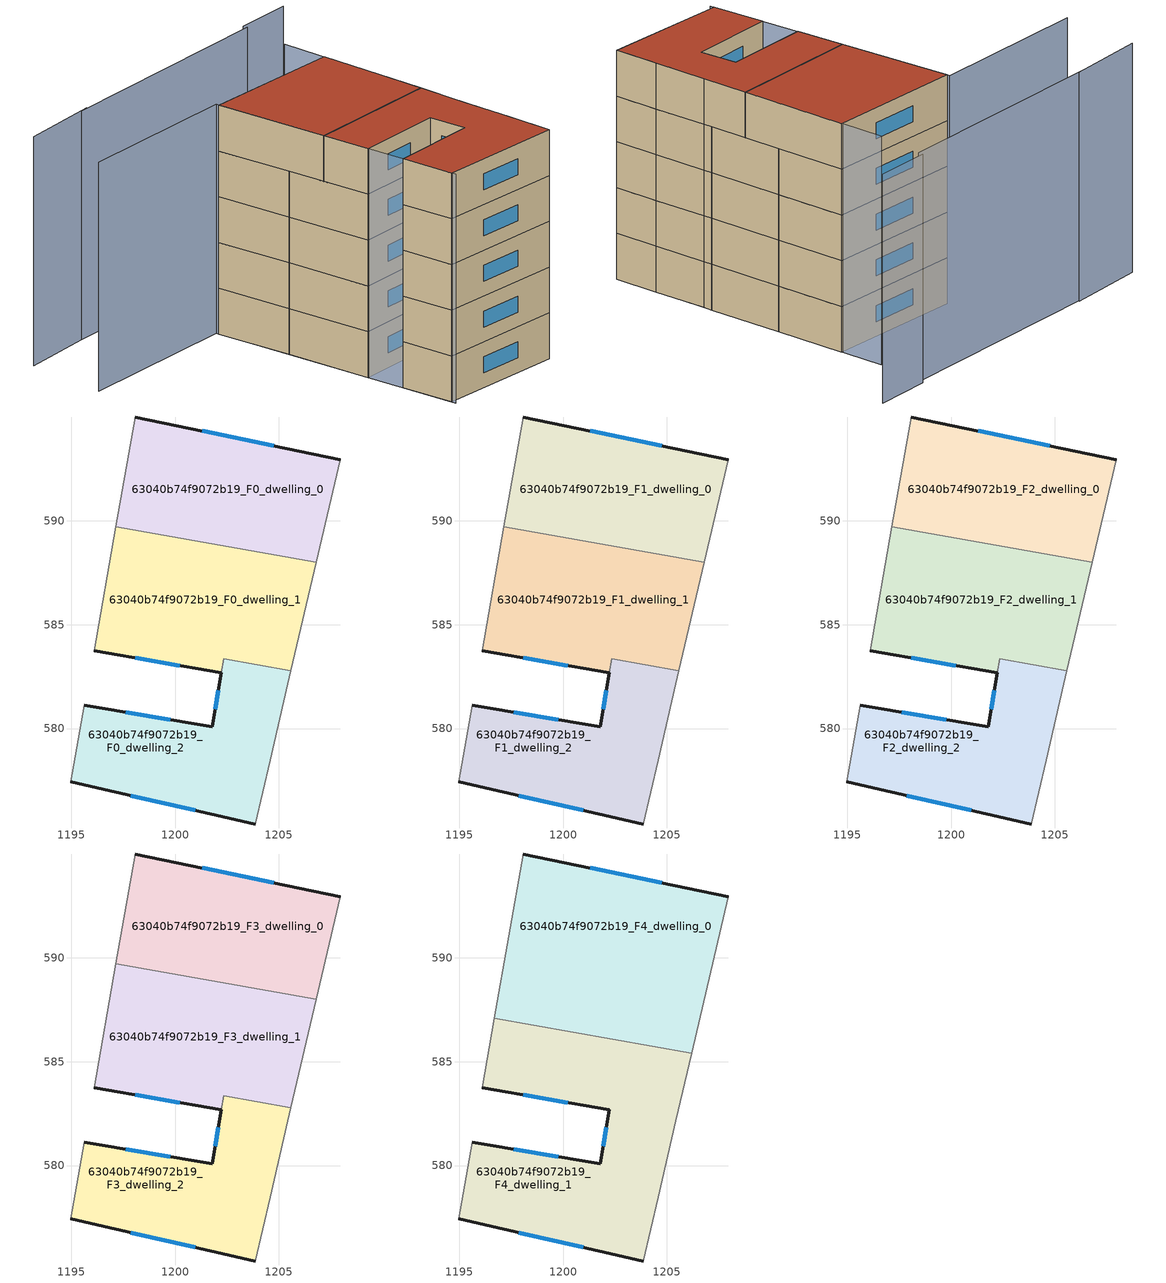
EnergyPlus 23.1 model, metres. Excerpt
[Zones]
63040b74f9072b19_F0_dwelling_0
 floor ground (EU_floor_Construction): 1207.95,592.93 1206.8,588.01 1197.15,589.71 1198.09,595 z0
 wall outside (EU_wall_Construction): 1207.95,592.93 1198.09,595 z0:3
 wall adiabatic (EU_wall_Construction): 1198.09,595 1197.15,589.71 / 1206.8,588.01 1207.95,592.93 z0:3
 wall to 63040b74f9072b19_F0_dwelling_1 (EU_wall_Construction): 1197.15,589.71 1206.8,588.01 z0:3
 window (EU_Window_Construction): 1204.74,593.6 1201.29,594.33 z0.98:2.02
63040b74f9072b19_F0_dwelling_1
 floor ground (EU_floor_Construction): 1206.8,588.01 1205.57,582.78 1202.34,583.35 1202.23,582.68 1196.1,583.75 1197.15,589.71 z0
 wall outside (EU_wall_Construction): 1196.1,583.75 1202.23,582.68 z0:3
 wall adiabatic (EU_wall_Construction): 1197.15,589.71 1196.1,583.75 / 1205.57,582.78 1206.8,588.01 z0:3
 wall to 63040b74f9072b19_F0_dwelling_2 (EU_wall_Construction): 1202.23,582.68 1202.34,583.35 / 1202.35,583.35 1205.57,582.78 z0:3
 window (EU_Window_Construction): 1198.09,583.4 1200.23,583.03 z0.98:2.02
63040b74f9072b19_F0_dwelling_2
 floor ground (EU_floor_Construction): 1205.57,582.78 1205.43,582.16 1204.58,578.49 1203.86,575.41 1194.98,577.43 1195.63,581.12 1201.78,580.09 1202.34,583.35 z0
 wall outside (EU_wall_Construction): 1194.98,577.43 1203.86,575.41 / 1202.23,582.68 1201.78,580.09 1195.63,581.12 z0:3
 wall adiabatic (EU_wall_Construction): 1195.63,581.12 1194.98,577.43 / 1203.86,575.41 1204.58,578.49 1205.43,582.16 1205.57,582.78 z0:3
 window (EU_Window_Construction): 1197.87,576.77 1200.97,576.07 / 1199.78,580.43 1197.63,580.78 / 1202.08,581.84 1201.92,580.94 z0.98:2.02
63040b74f9072b19_F1_dwelling_0
 floor to 63040b74f9072b19_F0_dwelling_0 (EU_floor_Construction): 1207.95,592.93 1206.8,588.01 1197.15,589.71 1198.09,595 z3
 wall outside (EU_wall_Construction): 1207.95,592.93 1198.09,595 z3:6
 wall adiabatic (EU_wall_Construction): 1198.09,595 1197.15,589.71 / 1206.8,588.01 1207.95,592.93 z3:6
 wall to 63040b74f9072b19_F1_dwelling_1 (EU_wall_Construction): 1197.15,589.71 1206.8,588.01 z3:6
 window (EU_Window_Construction): 1204.74,593.6 1201.29,594.33 z3.98:5.02
63040b74f9072b19_F1_dwelling_1
 floor to 63040b74f9072b19_F0_dwelling_1 (EU_floor_Construction): 1206.8,588.01 1205.57,582.78 1202.34,583.35 1202.23,582.68 1196.1,583.75 1197.15,589.71 z3
 wall outside (EU_wall_Construction): 1196.1,583.75 1202.23,582.68 z3:6
 wall adiabatic (EU_wall_Construction): 1197.15,589.71 1196.1,583.75 / 1205.57,582.78 1206.8,588.01 z3:6
 wall to 63040b74f9072b19_F1_dwelling_2 (EU_wall_Construction): 1202.23,582.68 1202.34,583.35 / 1202.35,583.35 1205.57,582.78 z3:6
 window (EU_Window_Construction): 1198.09,583.4 1200.23,583.03 z3.98:5.02
63040b74f9072b19_F1_dwelling_2
 floor to 63040b74f9072b19_F0_dwelling_2 (EU_floor_Construction): 1205.57,582.78 1205.43,582.16 1204.58,578.49 1203.86,575.41 1194.98,577.43 1195.63,581.12 1201.78,580.09 1202.34,583.35 z3
 wall outside (EU_wall_Construction): 1194.98,577.43 1203.86,575.41 / 1202.23,582.68 1201.78,580.09 1195.63,581.12 z3:6
 wall adiabatic (EU_wall_Construction): 1195.63,581.12 1194.98,577.43 / 1203.86,575.41 1204.58,578.49 1205.43,582.16 1205.57,582.78 z3:6
 window (EU_Window_Construction): 1197.87,576.77 1200.97,576.07 / 1199.78,580.43 1197.63,580.78 / 1202.08,581.84 1201.92,580.94 z3.98:5.02
63040b74f9072b19_F2_dwelling_0
 floor to 63040b74f9072b19_F1_dwelling_0 (EU_floor_Construction): 1207.95,592.93 1206.8,588.01 1197.15,589.71 1198.09,595 z6
 wall outside (EU_wall_Construction): 1207.95,592.93 1198.09,595 z6:9
 wall adiabatic (EU_wall_Construction): 1198.09,595 1197.15,589.71 / 1206.8,588.01 1207.95,592.93 z6:9
 wall to 63040b74f9072b19_F2_dwelling_1 (EU_wall_Construction): 1197.15,589.71 1206.8,588.01 z6:9
 window (EU_Window_Construction): 1204.74,593.6 1201.29,594.33 z6.98:8.02
63040b74f9072b19_F2_dwelling_1
 floor to 63040b74f9072b19_F1_dwelling_1 (EU_floor_Construction): 1206.8,588.01 1205.57,582.78 1202.34,583.35 1202.23,582.68 1196.1,583.75 1197.15,589.71 z6
 wall outside (EU_wall_Construction): 1196.1,583.75 1202.23,582.68 z6:9
 wall adiabatic (EU_wall_Construction): 1197.15,589.71 1196.1,583.75 / 1205.57,582.78 1206.8,588.01 z6:9
 wall to 63040b74f9072b19_F2_dwelling_2 (EU_wall_Construction): 1202.23,582.68 1202.34,583.35 / 1202.35,583.35 1205.57,582.78 z6:9
 window (EU_Window_Construction): 1198.09,583.4 1200.23,583.03 z6.98:8.02
63040b74f9072b19_F2_dwelling_2
 floor to 63040b74f9072b19_F1_dwelling_2 (EU_floor_Construction): 1205.57,582.78 1205.43,582.16 1204.58,578.49 1203.86,575.41 1194.98,577.43 1195.63,581.12 1201.78,580.09 1202.34,583.35 z6
 wall outside (EU_wall_Construction): 1194.98,577.43 1203.86,575.41 / 1202.23,582.68 1201.78,580.09 1195.63,581.12 z6:9
 wall adiabatic (EU_wall_Construction): 1195.63,581.12 1194.98,577.43 / 1203.86,575.41 1204.58,578.49 1205.43,582.16 1205.57,582.78 z6:9
 window (EU_Window_Construction): 1197.87,576.77 1200.97,576.07 / 1199.78,580.43 1197.63,580.78 / 1202.08,581.84 1201.92,580.94 z6.98:8.02
63040b74f9072b19_F3_dwelling_0
 floor to 63040b74f9072b19_F2_dwelling_0 (EU_floor_Construction): 1207.95,592.93 1206.8,588.01 1197.15,589.71 1198.09,595 z9
 wall outside (EU_wall_Construction): 1207.95,592.93 1198.09,595 z9:12
 wall adiabatic (EU_wall_Construction): 1198.09,595 1197.15,589.71 / 1206.8,588.01 1207.95,592.93 z9:12
 wall to 63040b74f9072b19_F3_dwelling_1 (EU_wall_Construction): 1197.15,589.71 1206.8,588.01 z9:12
 window (EU_Window_Construction): 1204.74,593.6 1201.29,594.33 z9.98:11.02
63040b74f9072b19_F3_dwelling_1
 floor to 63040b74f9072b19_F2_dwelling_1 (EU_floor_Construction): 1206.8,588.01 1205.57,582.78 1202.34,583.35 1202.23,582.68 1196.1,583.75 1197.15,589.71 z9
 wall outside (EU_wall_Construction): 1196.1,583.75 1202.23,582.68 z9:12
 wall adiabatic (EU_wall_Construction): 1197.15,589.71 1196.1,583.75 / 1205.57,582.78 1206.8,588.01 z9:12
 wall to 63040b74f9072b19_F3_dwelling_2 (EU_wall_Construction): 1202.23,582.68 1202.34,583.35 / 1202.35,583.35 1205.57,582.78 z9:12
 window (EU_Window_Construction): 1198.09,583.4 1200.23,583.03 z9.98:11.02
63040b74f9072b19_F3_dwelling_2
 floor to 63040b74f9072b19_F2_dwelling_2 (EU_floor_Construction): 1205.57,582.78 1205.43,582.16 1204.58,578.49 1203.86,575.41 1194.98,577.43 1195.63,581.12 1201.78,580.09 1202.34,583.35 z9
 wall outside (EU_wall_Construction): 1194.98,577.43 1203.86,575.41 / 1202.23,582.68 1201.78,580.09 1195.63,581.12 z9:12
 wall adiabatic (EU_wall_Construction): 1195.63,581.12 1194.98,577.43 / 1203.86,575.41 1204.58,578.49 1205.43,582.16 1205.57,582.78 z9:12
 window (EU_Window_Construction): 1197.87,576.77 1200.97,576.07 / 1199.78,580.43 1197.63,580.78 / 1202.08,581.84 1201.92,580.94 z9.98:11.02
63040b74f9072b19_F4_dwelling_0
 floor to 63040b74f9072b19_F3_dwelling_0 (EU_floor_Construction): 1207.95,592.93 1206.8,588.01 1197.15,589.71 1198.09,595 z12
 floor to 63040b74f9072b19_F3_dwelling_1 (EU_floor_Construction): 1206.8,588.01 1206.19,585.42 1196.69,587.09 1197.15,589.71 z12
 wall outside (EU_wall_Construction): 1207.95,592.93 1198.09,595 z12:15
 wall adiabatic (EU_wall_Construction): 1198.09,595 1196.69,587.09 / 1206.19,585.42 1207.95,592.93 z12:15
 wall to 63040b74f9072b19_F4_dwelling_1 (EU_wall_Construction): 1196.69,587.09 1206.19,585.42 z12:15
 window (EU_Window_Construction): 1204.74,593.6 1201.29,594.33 z12.98:14.02
 roof outside (EU_roof_Construction): 1206.19,585.42 1207.95,592.93 1198.09,595 1196.69,587.09 z15
63040b74f9072b19_F4_dwelling_1
 floor to 63040b74f9072b19_F3_dwelling_1 (EU_floor_Construction): 1206.19,585.42 1205.57,582.78 1202.34,583.35 1202.23,582.68 1196.1,583.75 1196.69,587.09 z12
 floor to 63040b74f9072b19_F3_dwelling_2 (EU_floor_Construction): 1205.57,582.78 1205.43,582.16 1204.58,578.49 1203.86,575.41 1194.98,577.43 1195.63,581.12 1201.78,580.09 1202.35,583.35 z12
 wall outside (EU_wall_Construction): 1194.98,577.43 1203.86,575.41 / 1196.1,583.75 1202.23,582.68 1201.78,580.09 1195.63,581.12 z12:15
 wall adiabatic (EU_wall_Construction): 1203.86,575.41 1204.58,578.49 1205.43,582.16 1206.19,585.42 / 1195.63,581.12 1194.98,577.43 / 1196.69,587.09 1196.1,583.75 z12:15
 window (EU_Window_Construction): 1197.87,576.77 1200.97,576.07 / 1199.78,580.43 1197.63,580.78 / 1202.08,581.84 1201.92,580.94 / 1198.09,583.4 1200.23,583.03 z12.98:14.02
 roof outside (EU_roof_Construction): 1203.86,575.41 1204.58,578.49 1205.43,582.16 1206.19,585.42 1196.69,587.09 1196.1,583.75 1202.23,582.68 1201.78,580.09 1195.63,581.12 1194.98,577.43 z15
shading: 1203.86,575.41 1208.62,595.98 / 1186.61,597.25 1198.13,595.21 / 1198.13,595.21 1194.93,577.15 / 1213.98,598.87 1210.01,599.53 / 1194.01,601.91 1188.41,602.62 / 1209.96,599.24 1193.41,601.99 z0:15
[Building]
EU S2 Campaign: North Axis=0; Terrain=City; Solar Distribution=FullExterior
[Site:Location]
Bologna: Latitude=44.5; Longitude=11.25; Time Zone=1; Elevation=37
[SizingPeriod:WeatherFileDays]
AnnualSizingPeriod: Begin Month=1; Begin Day of Month=1; End Month=12; End Day of Month=31; Day of Week for Start Day=Monday; Use Weather File Daylight Saving Period=No; Use Weather File Rain and Snow Indicators=No
[MATERIAL]
EU_InternalMass_Material: Roughness=MediumRough; Thickness=0.1; Conductivity=1; Density=1800; Specific Heat=900; Thermal Absorptance=0.9; Solar Absorptance=0.7; Visible Absorptance=0.7
[MATERIAL:NOMASS] Roughness=MediumRough; Thermal Absorptance=0.9; Solar Absorptance=0.7; Visible Absorptance=0.7
Name | Thermal Resistance
EU_wall_NoMass | 0.905828
EU_roof_NoMass | 0.37593
EU_floor_NoMass | 0.67114
[WINDOWMATERIAL:SIMPLEGLAZINGSYSTEM]
EU_Window_SimpleGlazing: UFactor=4.52486; Solar Heat Gain Coefficient=0.85; Visible Transmittance=0.85
[CONSTRUCTION]
EU_wall_Construction: EU_wall_NoMass
EU_roof_Construction: EU_roof_NoMass
EU_floor_Construction: EU_floor_NoMass
EU_Window_Construction: EU_Window_SimpleGlazing
EU_InternalMass_Construction: EU_InternalMass_Material
[ZONE] Type=1; Multiplier=1; Ceiling Height=autocalculate; Floor Area=autocalculate; Part of Total Floor Area=Yes
Name | Volume
63040b74f9072b19_F0_dwelling_0; 63040b74f9072b19_F1_dwelling_0; 63040b74f9072b19_F2_dwelling_0; 63040b74f9072b19_F3_dwelling_0 | 155.221
63040b74f9072b19_F4_dwelling_0 | 232.811
63040b74f9072b19_F0_dwelling_1 | 167.99
63040b74f9072b19_F1_dwelling_1; 63040b74f9072b19_F2_dwelling_1; 63040b74f9072b19_F3_dwelling_1 | 167.991
63040b74f9072b19_F4_dwelling_1 | 232.82
63040b74f9072b19_F0_dwelling_2; 63040b74f9072b19_F1_dwelling_2; 63040b74f9072b19_F2_dwelling_2; 63040b74f9072b19_F3_dwelling_2 | 142.435
[INTERNALMASS] Construction=EU_InternalMass_Construction
Name | Zone or ZoneList | Surface Area
63040b74f9072b19_F0_dwelling_0_EU_InternalMass | 63040b74f9072b19_F0_dwelling_0 | 51.7404
63040b74f9072b19_F0_dwelling_1_EU_InternalMass | 63040b74f9072b19_F0_dwelling_1 | 55.9965
63040b74f9072b19_F0_dwelling_2_EU_InternalMass | 63040b74f9072b19_F0_dwelling_2 | 47.4795
63040b74f9072b19_F1_dwelling_0_EU_InternalMass | 63040b74f9072b19_F1_dwelling_0 | 51.7404
63040b74f9072b19_F1_dwelling_1_EU_InternalMass | 63040b74f9072b19_F1_dwelling_1 | 55.9965
63040b74f9072b19_F1_dwelling_2_EU_InternalMass | 63040b74f9072b19_F1_dwelling_2 | 47.4795
63040b74f9072b19_F2_dwelling_0_EU_InternalMass | 63040b74f9072b19_F2_dwelling_0 | 51.7404
63040b74f9072b19_F2_dwelling_1_EU_InternalMass | 63040b74f9072b19_F2_dwelling_1 | 55.9965
63040b74f9072b19_F2_dwelling_2_EU_InternalMass | 63040b74f9072b19_F2_dwelling_2 | 47.4795
63040b74f9072b19_F3_dwelling_0_EU_InternalMass | 63040b74f9072b19_F3_dwelling_0 | 51.7404
63040b74f9072b19_F3_dwelling_1_EU_InternalMass | 63040b74f9072b19_F3_dwelling_1 | 55.9965
63040b74f9072b19_F3_dwelling_2_EU_InternalMass | 63040b74f9072b19_F3_dwelling_2 | 47.4795
63040b74f9072b19_F4_dwelling_0_EU_InternalMass | 63040b74f9072b19_F4_dwelling_0 | 77.6039
63040b74f9072b19_F4_dwelling_1_EU_InternalMass | 63040b74f9072b19_F4_dwelling_1 | 77.6068
[OTHEREQUIPMENT] Fuel Type=Electricity; Design Level Calculation Method=Watts/Area; Power per Zone Floor Area=1; Fraction Latent=0; Fraction Radiant=0; Fraction Lost=0; Carbon Dioxide Generation Rate=0; EndUse Subcategory=EU_Step8_InternalGains
Name | Zone or ZoneList or Space or SpaceList | Schedule
EU_Step8_InternalGain_63040b74f9072b19_F0_dwelling_0_f000 | 63040b74f9072b19_F0_dwelling_0 | EU_Step8_GainSchedule_63040b74f9072b19_F0_dwelling_0_f000
EU_Step8_InternalGain_63040b74f9072b19_F0_dwelling_1_f000 | 63040b74f9072b19_F0_dwelling_1 | EU_Step8_GainSchedule_63040b74f9072b19_F0_dwelling_1_f000
EU_Step8_InternalGain_63040b74f9072b19_F0_dwelling_2_f000 | 63040b74f9072b19_F0_dwelling_2 | EU_Step8_GainSchedule_63040b74f9072b19_F0_dwelling_2_f000
EU_Step8_InternalGain_63040b74f9072b19_F1_dwelling_0_f000 | 63040b74f9072b19_F1_dwelling_0 | EU_Step8_GainSchedule_63040b74f9072b19_F1_dwelling_0_f000
EU_Step8_InternalGain_63040b74f9072b19_F1_dwelling_1_f000 | 63040b74f9072b19_F1_dwelling_1 | EU_Step8_GainSchedule_63040b74f9072b19_F1_dwelling_1_f000
EU_Step8_InternalGain_63040b74f9072b19_F1_dwelling_2_f000 | 63040b74f9072b19_F1_dwelling_2 | EU_Step8_GainSchedule_63040b74f9072b19_F1_dwelling_2_f000
EU_Step8_InternalGain_63040b74f9072b19_F2_dwelling_0_f000 | 63040b74f9072b19_F2_dwelling_0 | EU_Step8_GainSchedule_63040b74f9072b19_F2_dwelling_0_f000
EU_Step8_InternalGain_63040b74f9072b19_F2_dwelling_1_f000 | 63040b74f9072b19_F2_dwelling_1 | EU_Step8_GainSchedule_63040b74f9072b19_F2_dwelling_1_f000
EU_Step8_InternalGain_63040b74f9072b19_F2_dwelling_2_f000 | 63040b74f9072b19_F2_dwelling_2 | EU_Step8_GainSchedule_63040b74f9072b19_F2_dwelling_2_f000
EU_Step8_InternalGain_63040b74f9072b19_F3_dwelling_0_f000 | 63040b74f9072b19_F3_dwelling_0 | EU_Step8_GainSchedule_63040b74f9072b19_F3_dwelling_0_f000
EU_Step8_InternalGain_63040b74f9072b19_F3_dwelling_1_f000 | 63040b74f9072b19_F3_dwelling_1 | EU_Step8_GainSchedule_63040b74f9072b19_F3_dwelling_1_f000
EU_Step8_InternalGain_63040b74f9072b19_F3_dwelling_2_f000 | 63040b74f9072b19_F3_dwelling_2 | EU_Step8_GainSchedule_63040b74f9072b19_F3_dwelling_2_f000
EU_Step8_InternalGain_63040b74f9072b19_F4_dwelling_0_f000 | 63040b74f9072b19_F4_dwelling_0 | EU_Step8_GainSchedule_63040b74f9072b19_F4_dwelling_0_f000
EU_Step8_InternalGain_63040b74f9072b19_F4_dwelling_1_f000 | 63040b74f9072b19_F4_dwelling_1 | EU_Step8_GainSchedule_63040b74f9072b19_F4_dwelling_1_f000
[ZONEVENTILATION:DESIGNFLOWRATE] Schedule=EU_AlwaysOn; Design Flow Rate Calculation Method=AirChanges/Hour; Air Changes per Hour=0.73129; Ventilation Type=Natural; Fan Pressure Rise=0; Fan Total Efficiency=1; Constant Term Coefficient=1; Temperature Term Coefficient=0; Velocity Term Coefficient=0; Velocity Squared Term Coefficient=0; Minimum Indoor Temperature=-100; Maximum Indoor Temperature=100; Delta Temperature=-100; Minimum Outdoor Temperature=-100; Maximum Outdoor Temperature=100; Maximum Wind Speed=40
Name | Zone or ZoneList or Space or SpaceList
EU_ConstantAir_63040b74f9072b19_F0_dwelling_0 | 63040b74f9072b19_F0_dwelling_0
EU_ConstantAir_63040b74f9072b19_F0_dwelling_1 | 63040b74f9072b19_F0_dwelling_1
EU_ConstantAir_63040b74f9072b19_F0_dwelling_2 | 63040b74f9072b19_F0_dwelling_2
EU_ConstantAir_63040b74f9072b19_F1_dwelling_0 | 63040b74f9072b19_F1_dwelling_0
EU_ConstantAir_63040b74f9072b19_F1_dwelling_1 | 63040b74f9072b19_F1_dwelling_1
EU_ConstantAir_63040b74f9072b19_F1_dwelling_2 | 63040b74f9072b19_F1_dwelling_2
EU_ConstantAir_63040b74f9072b19_F2_dwelling_0 | 63040b74f9072b19_F2_dwelling_0
EU_ConstantAir_63040b74f9072b19_F2_dwelling_1 | 63040b74f9072b19_F2_dwelling_1
EU_ConstantAir_63040b74f9072b19_F2_dwelling_2 | 63040b74f9072b19_F2_dwelling_2
EU_ConstantAir_63040b74f9072b19_F3_dwelling_0 | 63040b74f9072b19_F3_dwelling_0
EU_ConstantAir_63040b74f9072b19_F3_dwelling_1 | 63040b74f9072b19_F3_dwelling_1
EU_ConstantAir_63040b74f9072b19_F3_dwelling_2 | 63040b74f9072b19_F3_dwelling_2
EU_ConstantAir_63040b74f9072b19_F4_dwelling_0 | 63040b74f9072b19_F4_dwelling_0
EU_ConstantAir_63040b74f9072b19_F4_dwelling_1 | 63040b74f9072b19_F4_dwelling_1
[HVACTEMPLATE:THERMOSTAT] Constant Heating Setpoint=20; Constant Cooling Setpoint=50
EU_HeatOnly_63040b74f9072b19_F0_dwelling_0; EU_HeatOnly_63040b74f9072b19_F0_dwelling_1; EU_HeatOnly_63040b74f9072b19_F0_dwelling_2; EU_HeatOnly_63040b74f9072b19_F1_dwelling_0; EU_HeatOnly_63040b74f9072b19_F1_dwelling_1; EU_HeatOnly_63040b74f9072b19_F1_dwelling_2; EU_HeatOnly_63040b74f9072b19_F2_dwelling_0; EU_HeatOnly_63040b74f9072b19_F2_dwelling_1; EU_HeatOnly_63040b74f9072b19_F2_dwelling_2; EU_HeatOnly_63040b74f9072b19_F3_dwelling_0; EU_HeatOnly_63040b74f9072b19_F3_dwelling_1; EU_HeatOnly_63040b74f9072b19_F3_dwelling_2; EU_HeatOnly_63040b74f9072b19_F4_dwelling_0; EU_HeatOnly_63040b74f9072b19_F4_dwelling_1
[HVACTEMPLATE:ZONE:IDEALLOADSAIRSYSTEM] System Availability Schedule=EU_AlwaysOn; Maximum Heating Supply Air Temperature=50; Minimum Cooling Supply Air Temperature=13; Maximum Heating Supply Air Humidity Ratio=0.0156; Minimum Cooling Supply Air Humidity Ratio=0.0077; Heating Limit=NoLimit; Cooling Limit=NoLimit; Heating Availability Schedule=EU_AlwaysOn; Cooling Availability Schedule=EU_CoolingOff; Dehumidification Control Type=ConstantSensibleHeatRatio; Cooling Sensible Heat Ratio=0.7; Dehumidification Setpoint=60; Humidification Control Type=None; Humidification Setpoint=30; Outdoor Air Method=None; Outdoor Air Flow Rate per Person=0.00944; Outdoor Air Flow Rate per Zone Floor Area=0; Outdoor Air Flow Rate per Zone=0; Demand Controlled Ventilation Type=None; Outdoor Air Economizer Type=NoEconomizer; Heat Recovery Type=None; Sensible Heat Recovery Effectiveness=0.7; Latent Heat Recovery Effectiveness=0.65
Name | Template Thermostat
63040b74f9072b19_F0_dwelling_0 | EU_HeatOnly_63040b74f9072b19_F0_dwelling_0
63040b74f9072b19_F0_dwelling_1 | EU_HeatOnly_63040b74f9072b19_F0_dwelling_1
63040b74f9072b19_F0_dwelling_2 | EU_HeatOnly_63040b74f9072b19_F0_dwelling_2
63040b74f9072b19_F1_dwelling_0 | EU_HeatOnly_63040b74f9072b19_F1_dwelling_0
63040b74f9072b19_F1_dwelling_1 | EU_HeatOnly_63040b74f9072b19_F1_dwelling_1
63040b74f9072b19_F1_dwelling_2 | EU_HeatOnly_63040b74f9072b19_F1_dwelling_2
63040b74f9072b19_F2_dwelling_0 | EU_HeatOnly_63040b74f9072b19_F2_dwelling_0
63040b74f9072b19_F2_dwelling_1 | EU_HeatOnly_63040b74f9072b19_F2_dwelling_1
63040b74f9072b19_F2_dwelling_2 | EU_HeatOnly_63040b74f9072b19_F2_dwelling_2
63040b74f9072b19_F3_dwelling_0 | EU_HeatOnly_63040b74f9072b19_F3_dwelling_0
63040b74f9072b19_F3_dwelling_1 | EU_HeatOnly_63040b74f9072b19_F3_dwelling_1
63040b74f9072b19_F3_dwelling_2 | EU_HeatOnly_63040b74f9072b19_F3_dwelling_2
63040b74f9072b19_F4_dwelling_0 | EU_HeatOnly_63040b74f9072b19_F4_dwelling_0
63040b74f9072b19_F4_dwelling_1 | EU_HeatOnly_63040b74f9072b19_F4_dwelling_1
[SIZING:ZONE] Zone Cooling Design Supply Air Temperature Input Method=SupplyAirTemperature; Zone Cooling Design Supply Air Temperature=13; Zone Heating Design Supply Air Temperature Input Method=SupplyAirTemperature; Zone Heating Design Supply Air Temperature=50; Zone Cooling Design Supply Air Humidity Ratio=0.008; Zone Heating Design Supply Air Humidity Ratio=0.008; Cooling Design Air Flow Method=DesignDay; Cooling Design Air Flow Rate=0; Cooling Minimum Air Flow per Zone Floor Area=0.000762; Cooling Minimum Air Flow=0; Cooling Minimum Air Flow Fraction=0.2; Heating Design Air Flow Method=DesignDay; Heating Design Air Flow Rate=0; Heating Maximum Air Flow per Zone Floor Area=0.002032; Heating Maximum Air Flow=0.141576; Heating Maximum Air Flow Fraction=0.3; Account for Dedicated Outdoor Air System=No; Dedicated Outdoor Air System Control Strategy=NeutralSupplyAir; Dedicated Outdoor Air Low Setpoint Temperature for Design=autosize; Dedicated Outdoor Air High Setpoint Temperature for Design=autosize; Zone Load Sizing Method=Sensible Load Only No Latent Load; Zone Latent Cooling Design Supply Air Humidity Ratio Input Method=HumidityRatioDifference; Zone Cooling Design Supply Air Humidity Ratio Difference=0.005; Zone Latent Heating Design Supply Air Humidity Ratio Input Method=HumidityRatioDifference; Zone Humidification Design Supply Air Humidity Ratio Difference=0.005
63040b74f9072b19_F0_dwelling_0; 63040b74f9072b19_F0_dwelling_1; 63040b74f9072b19_F0_dwelling_2; 63040b74f9072b19_F1_dwelling_0; 63040b74f9072b19_F1_dwelling_1; 63040b74f9072b19_F1_dwelling_2; 63040b74f9072b19_F2_dwelling_0; 63040b74f9072b19_F2_dwelling_1; 63040b74f9072b19_F2_dwelling_2; 63040b74f9072b19_F3_dwelling_0; 63040b74f9072b19_F3_dwelling_1; 63040b74f9072b19_F3_dwelling_2; 63040b74f9072b19_F4_dwelling_0; 63040b74f9072b19_F4_dwelling_1
[SCHEDULE:CONSTANT]
Name | Hourly Value
EU_AlwaysOn | 1
EU_CoolingOff | 0
[SCHEDULE:FILE] Column Number=1; Rows to Skip at Top=0; Number of Hours of Data=8760; Column Separator=Comma; Interpolate to Timestep=No; Minutes per Item=60; Adjust Schedule for Daylight Savings=Yes
Name | File
EU_Step8_GainSchedule_63040b74f9072b19_F0_dwelling_0_f000 | ../../schedules/63040b74f9072b19/63040b74f9072b19_F0_dwelling_0_f000_gain.csv
EU_Step8_GainSchedule_63040b74f9072b19_F0_dwelling_1_f000 | ../../schedules/63040b74f9072b19/63040b74f9072b19_F0_dwelling_1_f000_gain.csv
EU_Step8_GainSchedule_63040b74f9072b19_F0_dwelling_2_f000 | ../../schedules/63040b74f9072b19/63040b74f9072b19_F0_dwelling_2_f000_gain.csv
EU_Step8_GainSchedule_63040b74f9072b19_F1_dwelling_0_f000 | ../../schedules/63040b74f9072b19/63040b74f9072b19_F1_dwelling_0_f000_gain.csv
EU_Step8_GainSchedule_63040b74f9072b19_F1_dwelling_1_f000 | ../../schedules/63040b74f9072b19/63040b74f9072b19_F1_dwelling_1_f000_gain.csv
EU_Step8_GainSchedule_63040b74f9072b19_F1_dwelling_2_f000 | ../../schedules/63040b74f9072b19/63040b74f9072b19_F1_dwelling_2_f000_gain.csv
EU_Step8_GainSchedule_63040b74f9072b19_F2_dwelling_0_f000 | ../../schedules/63040b74f9072b19/63040b74f9072b19_F2_dwelling_0_f000_gain.csv
EU_Step8_GainSchedule_63040b74f9072b19_F2_dwelling_1_f000 | ../../schedules/63040b74f9072b19/63040b74f9072b19_F2_dwelling_1_f000_gain.csv
EU_Step8_GainSchedule_63040b74f9072b19_F2_dwelling_2_f000 | ../../schedules/63040b74f9072b19/63040b74f9072b19_F2_dwelling_2_f000_gain.csv
EU_Step8_GainSchedule_63040b74f9072b19_F3_dwelling_0_f000 | ../../schedules/63040b74f9072b19/63040b74f9072b19_F3_dwelling_0_f000_gain.csv
EU_Step8_GainSchedule_63040b74f9072b19_F3_dwelling_1_f000 | ../../schedules/63040b74f9072b19/63040b74f9072b19_F3_dwelling_1_f000_gain.csv
EU_Step8_GainSchedule_63040b74f9072b19_F3_dwelling_2_f000 | ../../schedules/63040b74f9072b19/63040b74f9072b19_F3_dwelling_2_f000_gain.csv
EU_Step8_GainSchedule_63040b74f9072b19_F4_dwelling_0_f000 | ../../schedules/63040b74f9072b19/63040b74f9072b19_F4_dwelling_0_f000_gain.csv
EU_Step8_GainSchedule_63040b74f9072b19_F4_dwelling_1_f000 | ../../schedules/63040b74f9072b19/63040b74f9072b19_F4_dwelling_1_f000_gain.csv
